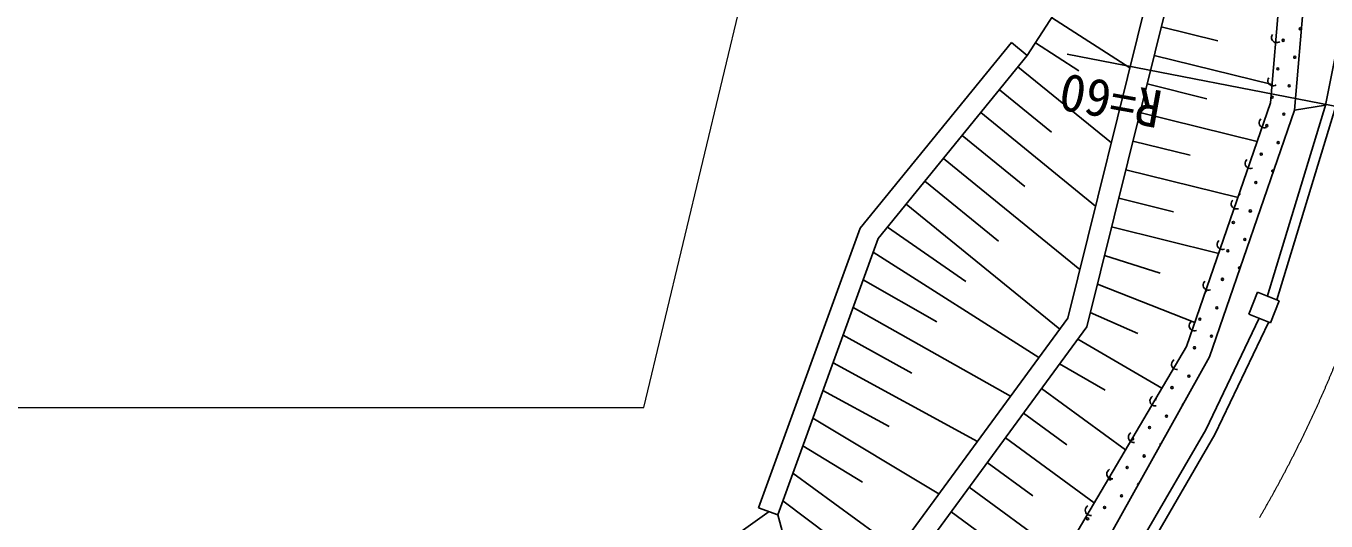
# Model space of a CAD drawing. Units: millimetres, scale not verified. Extents: x 31311 to 671312, y 22626 to 382627.
# Drawn here: x 137510 to 200928, y 296168 to 320342 of the extents above; entities that cross this region are included whole.
import ezdxf
from ezdxf.enums import TextEntityAlignment as Align

# ---------------------------------------------------------------- set-up
doc = ezdxf.new("R2010")
doc.units = ezdxf.units.MM
doc.header["$LTSCALE"] = 1000
doc.linetypes.add('CHAIN', pattern=[18.5, 12, -1.5, 3.5, -1.5])
for name, color, linetype, lineweight in [('M-BGD', 7, 'Continuous', 25), ('M-BMK', 2, 'CHAIN', 13), ('M-STR-HTXT', 7, 'Continuous', 13)]:
    doc.layers.add(name, color=color, linetype=linetype, lineweight=lineweight)
doc.styles.add('ＭＳ ゴシック', font='')
doc.styles.get('ＭＳ ゴシック').set_extended_font_data('MS Gothic')

msp = doc.modelspace()

# ---------------------------------------------------------------- linework, layer by layer
at = {"layer": 'M-BGD'}
for p, q in [((198227, 316585), (198942, 325021)), ((198942, 325021), (198227, 316585)), ((198942, 325021), (198227, 316585)), ((200149, 325087), (199387, 316225)), ((200149, 325087), (199387, 316225)), ((202653, 325223), (200909, 316472)), ((186356, 318908), (189974, 324533)), ((189974, 324533), (186356, 318908)), ((192437, 322636), (188335, 306080)), ((192437, 322636), (188335, 306080)), ((189258, 305648), (193408, 322396)), ((193408, 322396), (189258, 305648)), ((187539, 320748), (191360, 318290)), ((192889, 320302), (195657, 319617)), ((185580, 319539), (178198, 310466)), ((185580, 319539), (186356, 318908)), ((186750, 319521), (188870, 318158)), ((179080, 309967), (186356, 318908)), ((186356, 318908), (179080, 309967)), ((204864, 315741), (188296, 318970)), ((192543, 318907), (198303, 317480)), ((185901, 318349), (190456, 314642)), ((184992, 317231), (187532, 315164)), ((192198, 317511), (195122, 316786)), ((194129, 304698), (198227, 316585)), ((198227, 316585), (194129, 304698)), ((198227, 316585), (194129, 304698)), ((200921, 316520), (198058, 307121)), ((199387, 316225), (200909, 316472)), ((184082, 316113), (189690, 311550)), ((191852, 316115), (197576, 314697)), ((199387, 316225), (195245, 304178)), ((199387, 316225), (195245, 304178)), ((201399, 316374), (198536, 306975)), ((183173, 314996), (186240, 312500)), ((191506, 314720), (194306, 314026)), ((182263, 313878), (188924, 308458)), ((191160, 313324), (196635, 311968)), ((181354, 312761), (184948, 309836)), ((180444, 311643), (187941, 305542)), ((190814, 311928), (193490, 311266)), ((178198, 310466), (173247, 296816)), ((179535, 310525), (183359, 307864)), ((190469, 310533), (195694, 309238)), ((174187, 296475), (179080, 309967)), ((179080, 309967), (174187, 296475)), ((178836, 309292), (186918, 304146)), ((190123, 309137), (192844, 308270)), ((178346, 307943), (181950, 305898)), ((189777, 307741), (194529, 305859)), ((197162, 306262), (197586, 307336)), ((197586, 307336), (198649, 306916)), ((177857, 306594), (185537, 302262)), ((189431, 306346), (191743, 305318)), ((198649, 306916), (198225, 305843)), ((188335, 306080), (176100, 289386)), ((188335, 306080), (176100, 289386)), ((197670, 306081), (195067, 300621)), ((198121, 305866), (195509, 300387)), ((198225, 305843), (197162, 306262)), ((176907, 288794), (189258, 305648)), ((189258, 305648), (176907, 288794)), ((177368, 305245), (180723, 303395)), ((188817, 305046), (192923, 302653)), ((186769, 292219), (194129, 304698)), ((194129, 304698), (186769, 292219)), ((194129, 304698), (186769, 292219)), ((176878, 303895), (183920, 300056)), ((187935, 303842), (190150, 302555)), ((195245, 304178), (188023, 291248)), ((195245, 304178), (188023, 291248)), ((176389, 302546), (179625, 300785)), ((187053, 302638), (191145, 299639)), ((186171, 301434), (188277, 299891)), ((175900, 301197), (182044, 297495)), ((195067, 300621), (192052, 295443)), ((185288, 300231), (189621, 297055)), ((195509, 300387), (192474, 295174)), ((175410, 299848), (178311, 298072)), ((184406, 299027), (186632, 297395)), ((174921, 298499), (180040, 294761)), ((183524, 297823), (188097, 294471)), ((174187, 296475), (173247, 296816)), ((174432, 297150), (176744, 295418)), ((170552, 294349), (173757, 296631)), ((174187, 296475), (176100, 289386)), ((182641, 296619), (184988, 294899))]:
    msp.add_line(p, q, dxfattribs=at)
for points in [[(198675, 319575), (198621, 319548), (198566, 319533), (198493, 319527), (198433, 319543), (198378, 319571), (198323, 319625), (198292, 319678), (198273, 319738), (198276, 319811), (198289, 319867), (198315, 319922)], [(198497, 317466), (198443, 317439), (198387, 317424), (198315, 317417), (198254, 317434), (198200, 317462), (198144, 317516), (198114, 317569), (198095, 317629), (198098, 317702), (198110, 317758), (198136, 317813)], [(198018, 315382), (197959, 315369), (197901, 315368), (197830, 315379), (197775, 315410), (197729, 315451), (197688, 315517), (197672, 315576), (197668, 315638), (197689, 315709), (197714, 315760), (197753, 315806)], [(197335, 313401), (197276, 313387), (197218, 313387), (197147, 313398), (197092, 313429), (197046, 313470), (197005, 313535), (196989, 313594), (196985, 313657), (197006, 313727), (197031, 313779), (197070, 313825)], [(196652, 311420), (196593, 311406), (196535, 311406), (196464, 311417), (196409, 311448), (196363, 311488), (196322, 311554), (196306, 311613), (196302, 311676), (196323, 311746), (196348, 311798), (196387, 311844)], [(195969, 309439), (195910, 309425), (195852, 309425), (195781, 309436), (195726, 309467), (195680, 309507), (195639, 309573), (195623, 309632), (195619, 309695), (195640, 309765), (195665, 309816), (195704, 309863)], [(195286, 307457), (195227, 307444), (195169, 307444), (195097, 307455), (195043, 307486), (194997, 307526), (194956, 307592), (194940, 307651), (194936, 307713), (194957, 307784), (194982, 307835), (195021, 307882)], [(194603, 305476), (194543, 305463), (194486, 305462), (194414, 305474), (194360, 305504), (194314, 305545), (194273, 305611), (194257, 305670), (194253, 305732), (194274, 305803), (194299, 305854), (194338, 305900)], [(193691, 303572), (193630, 303571), (193574, 303582), (193505, 303607), (193458, 303648), (193421, 303697), (193394, 303770), (193390, 303831), (193399, 303893), (193433, 303958), (193468, 304003), (193516, 304041)], [(192639, 301790), (192578, 301788), (192522, 301799), (192454, 301825), (192407, 301866), (192370, 301915), (192343, 301987), (192338, 302048), (192347, 302110), (192382, 302175), (192417, 302220), (192464, 302258)], [(191588, 300007), (191527, 300006), (191471, 300017), (191403, 300042), (191355, 300083), (191318, 300132), (191291, 300205), (191287, 300266), (191296, 300328), (191330, 300393), (191366, 300438), (191413, 300475)], [(190536, 298224), (190475, 298223), (190419, 298234), (190351, 298259), (190304, 298300), (190267, 298349), (190240, 298422), (190236, 298483), (190244, 298545), (190279, 298610), (190314, 298655), (190361, 298693)], [(189485, 296442), (189424, 296440), (189368, 296451), (189300, 296477), (189252, 296518), (189215, 296567), (189188, 296639), (189184, 296700), (189193, 296762), (189228, 296827), (189263, 296873), (189310, 296910)]]:
    msp.add_lwpolyline(points, dxfattribs=at)
for centre in [(198840, 319640), (199668, 320200), (199401, 318812), (198573, 318251), (199134, 317423), (198305, 316862), (198866, 316034), (198038, 315474), (198599, 314646), (197771, 314085), (197503, 312696), (196408, 310747), (197236, 311308), (196968, 309919), (196140, 309358), (195873, 307970), (195605, 306581), (194777, 306020), (195338, 305192), (194510, 304631), (194243, 303243), (193414, 302682), (193147, 301293), (192319, 300733), (192052, 299344), (191223, 298783), (190395, 298223), (190956, 297395), (190128, 296834), (189300, 296273)]:
    msp.add_circle(centre, 50, dxfattribs=at)
for centre, start, end in [((198331, 313257), 29.6134, 292.43688), ((196675, 312136), 271.00616, 50.9489), ((196701, 308530), 21.71106, 300.33922), ((195045, 307409), 271.84643, 50.10863), ((195071, 303803), 98.83826, 202.792), ((192586, 302121), 262.80428, 36.1287), ((193975, 301854), 90.72584, 210.90442), ((191491, 300172), 206.84323, 92.08975), ((192880, 299905), 83.2306, 218.39966), ((191784, 297955), 76.12209, 225.50817)]:
    msp.add_arc(centre, 50, start, end, dxfattribs=at)
at = {"layer": 'M-BMK'}
msp.add_arc((145843, 326536), 60000, 312.11613, 349.63554, dxfattribs=at)
at = {"layer": 'M-STR-HTXT'}
for p, q in [((167643, 301720), (181060, 357572)), ((77883, 301720), (167643, 301720))]:
    msp.add_line(p, q, dxfattribs=at)

# ---------------------------------------------------------------- texts
at = {"layer": 'M-BGD', "style": 'ＭＳ ゴシック'}
msp.add_text('R=60', height=1833, rotation=169.7, dxfattribs=at).set_placement((193138, 317688), align=Align.BOTTOM_LEFT)

doc.saveas('drawing.dxf')
